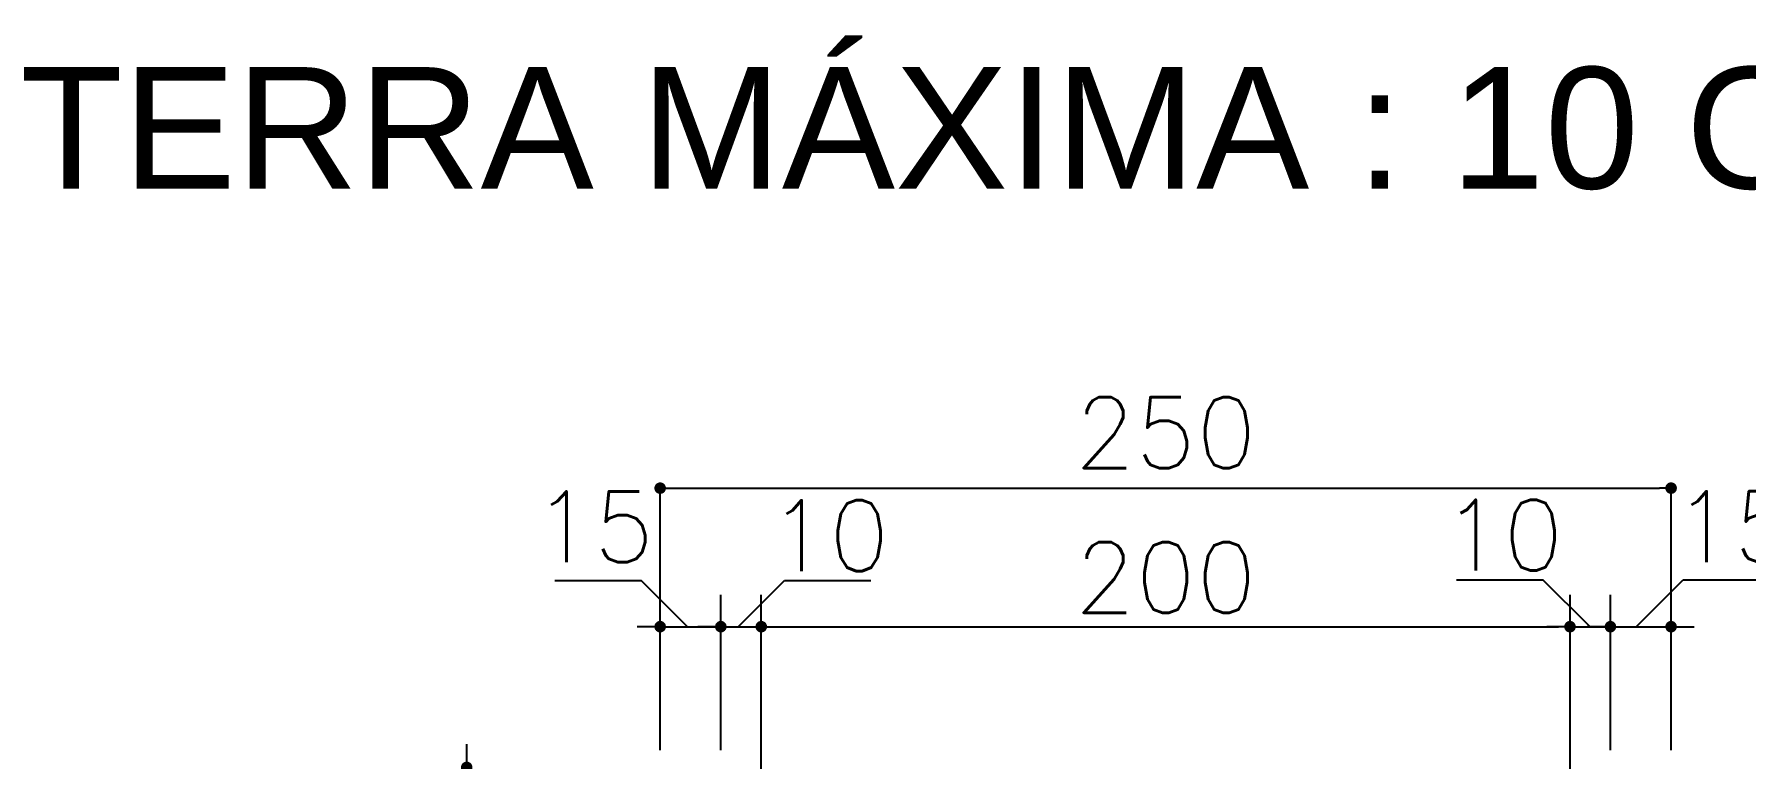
# Model space of a CAD drawing. Header units: inches. Extents: x -3 to 923, y -103 to 154.
# Drawn here: x 617.3229 to 617.7462, y 57.4816 to 57.6606 of the extents above; entities that cross this region are included whole.
import ezdxf
from ezdxf.enums import TextEntityAlignment as Align

# ---------------------------------------------------------------- set-up
doc = ezdxf.new("R2010")
doc.units = ezdxf.units.IN
doc.header["$LTSCALE"] = 10
doc.header["$MEASUREMENT"] = 0
for name, color, linetype in [('DETALHES', 6, 'Continuous'), ('DI-Textos_do_diagrama', 7, 'Continuous'), ('T2', 4, 'Continuous')]:
    doc.layers.add(name, color=color, linetype=linetype)
doc.styles.add('Arial', font='arial.ttf')
doc.styles.add('ROMANS', font='romans.shx', dxfattribs={"height": 0.2})

# ---------------------------------------------------------------- blocks, each defined once
blk = doc.blocks.new('DOT')
at = {"layer": 'T2', "color": 0, "linetype": 'ByBlock'}
blk.add_line((-0.5, 0), (-1, 0), dxfattribs=at)
at = {"layer": 'T2', "color": 0, "linetype": 'ByBlock', "const_width": 0.5}
blk.add_lwpolyline([(-0.25, 0, 1), (0.25, 0, 1)], format="xyb", close=True, dxfattribs=at)

msp = doc.modelspace()

# ---------------------------------------------------------------- linework, layer by layer
at = {"layer": 'DETALHES', "color": 4}
for p, q in [((617.47771, 57.48371), (617.47771, 57.54842)), ((617.48056, 57.54842), (617.72485, 57.54842)), ((617.72771, 57.48371), (617.72771, 57.54842)), ((617.47771, 57.48371), (617.47771, 57.53513)), ((617.72771, 57.48371), (617.72771, 57.53513)), ((617.45166, 57.52564), (617.47304, 57.52564)), ((617.48449, 57.51419), (617.47304, 57.52564)), ((617.49699, 57.51419), (617.50845, 57.52564)), ((617.50845, 57.52564), (617.52982, 57.52564)), ((617.67466, 57.52578), (617.69603, 57.52578)), ((617.70749, 57.51432), (617.69603, 57.52578)), ((617.71927, 57.51432), (617.73073, 57.52578)), ((617.73073, 57.52578), (617.7521, 57.52578)), ((617.49271, 57.48371), (617.49271, 57.52209)), ((617.49271, 57.48371), (617.49271, 57.52209)), ((617.50271, 57.45771), (617.50271, 57.52209)), ((617.50271, 57.45771), (617.50271, 57.52209)), ((617.70271, 57.45771), (617.70271, 57.52209)), ((617.70271, 57.45771), (617.70271, 57.52209)), ((617.71271, 57.48371), (617.71271, 57.52209)), ((617.71271, 57.48371), (617.71271, 57.52209)), ((617.47485, 57.51419), (617.47199, 57.51419)), ((617.47771, 57.51419), (617.49271, 57.51419)), ((617.48985, 57.51419), (617.48699, 57.51419)), ((617.49271, 57.51419), (617.50271, 57.51419)), ((617.49556, 57.51419), (617.49842, 57.51419)), ((617.50556, 57.51419), (617.69985, 57.51419)), ((617.50556, 57.51419), (617.50842, 57.51419)), ((617.69985, 57.51419), (617.69699, 57.51419)), ((617.70271, 57.51419), (617.71271, 57.51419)), ((617.70985, 57.51419), (617.70699, 57.51419)), ((617.71271, 57.51419), (617.72771, 57.51419)), ((617.71556, 57.51419), (617.71842, 57.51419)), ((617.73056, 57.51419), (617.73342, 57.51419)), ((617.42987, 57.48228), (617.42987, 57.48514))]:
    msp.add_line(p, q, dxfattribs=at)

# ---------------------------------------------------------------- block references
at = {"layer": 'DETALHES', "color": 4, "yscale": 0.002857142846501404}
for p, xscale, zscale, rotation in [((617.47771, 57.54842), 0.002857142856441897, 0.002857142856441897, 180), ((617.49271, 57.51419), 0.002857142856441897, 0.002857142856441897, 180), ((617.50271, 57.51419), 0.002857142856441897, 0.002857142856441897, 180), ((617.50271, 57.51419), 0.002857142856441897, 0.002857142856441897, 180), ((617.71271, 57.51419), 0.002857142856441897, 0.002857142856441897, 180), ((617.72771, 57.51419), 0.002857142856441897, 0.002857142856441897, 180), ((617.42987, 57.47942), 0.002857142846501404, 0.002857142857142891, 270)]:
    msp.add_blockref('DOT', p, dxfattribs=dict(at, xscale=xscale, zscale=zscale, rotation=rotation))
at = {"layer": 'DETALHES', "color": 4, "xscale": 0.002857142856441897, "yscale": 0.002857142846501404, "zscale": 0.002857142856441897}
for p in [(617.72771, 57.54842), (617.47771, 57.51419), (617.49271, 57.51419), (617.70271, 57.51419), (617.70271, 57.51419), (617.71271, 57.51419)]:
    msp.add_blockref('DOT', p, dxfattribs=at)

# ---------------------------------------------------------------- texts
at = {"layer": 'DETALHES', "color": 4, "style": 'ROMANS'}
for s, p in [('250', (617.60271, 57.56212)), ('15', (617.46127, 57.53885)), ('15', (617.74321, 57.53889)), ('10', (617.51943, 57.53669)), ('10', (617.68616, 57.53682)), ('200', (617.60271, 57.52636))]:
    msp.add_text(s, height=0.017486, dxfattribs=at).set_placement(p, align=Align.MIDDLE)
at = {"layer": 'DI-Textos_do_diagrama', "linetype": 'Continuous', "style": 'Arial'}
msp.add_text('RESISTÊNCIA DE TERRA MÁXIMA : 10 OHMS', height=0.03, dxfattribs=at).set_placement((616.95833, 57.62244))

doc.saveas('drawing.dxf')
